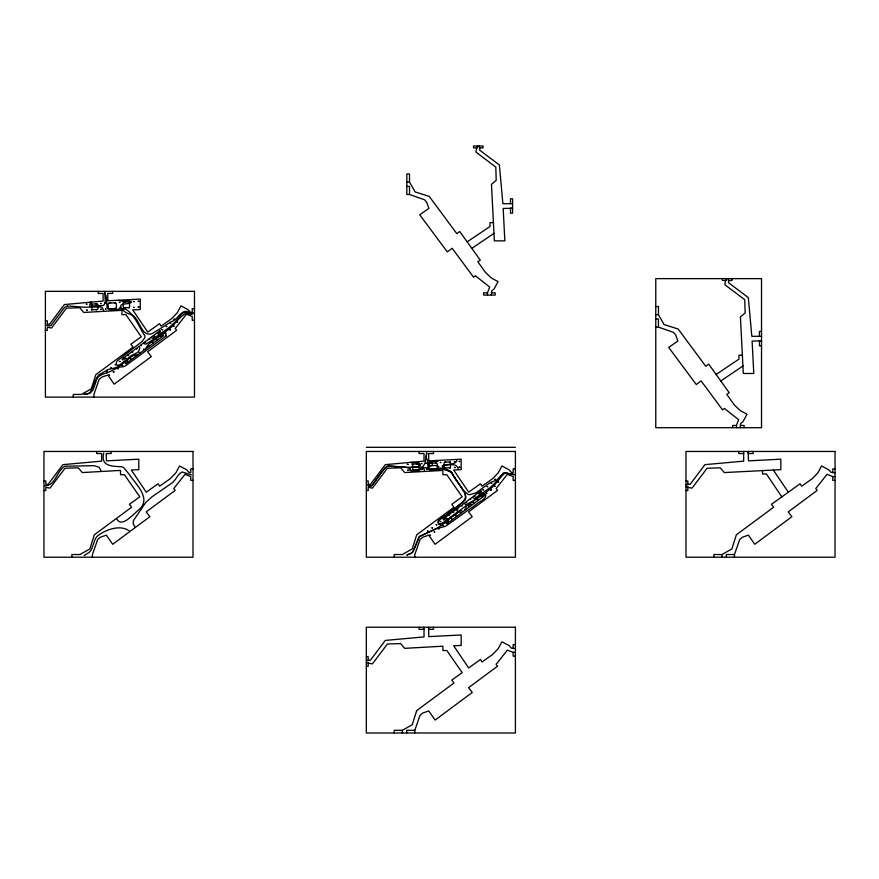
<?xml version="1.0" encoding="UTF-8"?>
<svg xmlns="http://www.w3.org/2000/svg" width="879" height="879" viewBox="0 0 879 879"><rect width="100%" height="100%" fill="white"/><g stroke="black" fill="none" stroke-linecap="round" stroke-linejoin="round"><path stroke-width="1.32" d="M103.7 453.103C100.272 466.771 112.798 466.222 121.807 466.771A7.68 7.68 0 0 1 123.598 467.562L129.389 474.506A88.845 88.845 0 0 0 130.74 476.539C138.245 486.735 152.342 500.426 137.014 511.248A84.977 84.977 0 0 1 131.465 516.369C127.774 519.544 120.621 525.697 116.885 519.258M426.711 453.212L425.15 462.607A8.746 8.746 0 0 1 424.656 463.76L424.238 464.519A34.951 34.951 0 0 1 422.843 466.727C420.744 470.957 415.185 472.199 411.086 470.704A3.439 3.439 0 0 1 410.086 469.968L408.977 468.584A3.736 3.736 0 0 0 408.054 467.859L404.263 466.958L388.133 466.09A7.065 7.065 0 0 0 386.156 466.903L382.222 471.265A48.817 48.817 0 0 1 380.959 473.001L379.651 474.715A51.85 51.85 0 0 0 378.706 476.022L375.652 480.439A29.216 29.216 0 0 0 374.795 481.802L372.191 485.318M479.824 147.87L479.527 150.045L499.382 164.966L502.887 203.697L512.578 203.697M728.779 280.5L728.471 282.664L748.326 297.585L751.831 336.316L761.522 336.316M426.733 452.938L426.271 456.047A5.779 5.779 0 0 0 426.809 458.838C429.304 462.848 425.062 471.616 433.281 470.221C438.478 469.661 444.115 467.485 449.004 470.551A9.548 9.548 0 0 1 450.905 472.045L454.597 477.594A46.29 46.29 0 0 0 455.937 479.736L463.112 489.988M491.339 295.08L491.669 291.015L494.163 288.861L498.063 281.599L491.284 277.995L485.329 272.281L477.824 261.711L480.286 260.151L459.75 231.507L456.783 233.638L429.227 196.38L415.108 191.919L409.504 182.03L409.504 173.921L406.823 173.921L406.823 194.49L409.504 194.49L424.546 199.753L426.82 202.5L428.875 208.411L419.744 214.784L447.323 251.921L452.136 248.263L473.616 277.226L475.429 275.808L489.68 287.048L487.482 292.839L487.482 295.08M740.283 427.71L740.612 423.645L743.107 421.491L747.018 414.218L740.228 410.614L734.284 404.911L726.768 394.33L729.229 392.77L708.694 364.126L705.727 366.268L678.17 329.01L664.052 324.549L658.448 314.649L658.448 306.54L655.767 306.54M476.693 147.87L475.891 152.078L495.8 167.098L496.206 180.305L491.46 184.348L494.35 240.857L504.843 240.857L503.173 208.466L512.578 208.268L510.49 208.268L510.49 213.19L512.578 213.19L512.578 198.775L510.49 198.775L510.49 203.697M725.636 280.5L724.845 284.708L744.744 299.717L745.15 312.935L740.415 316.978L743.304 373.476L753.786 373.487L752.116 341.085L761.522 340.898L759.434 340.898L759.434 345.821L761.522 345.821M165.988 335.965L125.554 365.796A9.142 9.142 0 0 1 124.038 366.455A10.559 10.559 0 0 1 123.434 366.631L123.115 366.708A7.933 7.933 0 0 1 122.302 366.851L121.104 366.95A10.834 10.834 0 0 0 119.632 367.158A12.603 12.603 0 0 0 118.995 367.323L118.742 367.389A6.483 6.483 0 0 0 118.094 367.631L110.787 371.213A55.63 55.63 0 0 1 106.853 372.817M414.811 732.987L414.811 730.306L420.074 715.264L422.821 712.99L428.732 710.935L435.105 720.066L472.243 692.487L468.573 687.675L497.547 666.194L496.13 664.381L507.37 650.13L513.149 652.328L515.402 652.328M734.459 557.209L734.459 554.528L739.722 539.486L742.469 537.201L748.381 535.146L754.742 544.277L791.891 516.698L788.221 511.897L817.195 490.405L815.778 488.592L827.018 474.352L832.798 476.55L835.05 476.55M736.426 427.71L736.426 425.458L738.624 419.679L724.384 408.438L722.571 409.856L701.079 380.882L696.278 384.552L668.699 347.403L677.83 341.041L675.764 335.119L673.49 332.383L658.448 327.12L655.767 327.12M438.247 461.079L430.798 461.772L428.414 462.914A1.659 1.659 0 0 0 428.084 463.782C429.611 467.903 436.006 463.672 438.621 466.694A2.659 2.659 0 0 1 439.017 467.496C438.346 471.463 430.249 470.825 427.688 468.298A3.098 3.098 0 0 0 426.82 467.826L424.524 467.617A8.581 8.581 0 0 0 422.854 467.936A8.131 8.131 0 0 0 421.294 468.584L416.8 470.99L411.537 470.891A2.703 2.703 0 0 1 410.119 469.902C409.12 464.771 417.986 468.617 420.239 465.463A1.329 1.329 0 0 0 420.437 464.738L418.778 462.837L410.812 462.376M502.052 475.034L497.305 480.395M502.491 474.528L504.777 472.704L507.721 473.429A8.416 8.416 0 0 0 508.875 473.737L509.479 473.836A16.723 16.723 0 0 0 510.743 473.968L514.072 474.616L503.579 472.869L497.009 479.923L491.636 482.088A12.438 12.438 0 0 0 489.988 482.78L475.935 492.844L469.628 494.69A6.768 6.768 0 0 1 467.716 494.24L463.288 490.284M500.393 477.747L501.118 476.901A20.536 20.536 0 0 0 502.03 475.715L505.293 472.825L514.072 474.616M499.898 478.308L495.141 484.164A33.281 33.281 0 0 1 491.24 488.241L485.285 492.844M497.107 480.637L494.174 483.835A36.808 36.808 0 0 1 492.152 485.757L490.032 487.57A29.446 29.446 0 0 1 488.054 489.065L487.032 489.768A36.863 36.863 0 0 0 486.032 490.504L477.66 496.382A20.766 20.766 0 0 0 476.66 497.107L474.253 498.459L472.583 497.558M461.772 503.14L465.079 499.832A6.164 6.164 0 0 0 465.826 497.69L465.046 493.141L459.409 484.56A57.058 57.058 0 0 0 458.124 482.637L456.355 480.121A36.511 36.511 0 0 1 455.036 478.033L452.026 473.254A5.56 5.56 0 0 0 450.455 472.078C429.051 461.003 455.827 467.98 456.948 460.222M152.517 341.491L170.724 327.823A34.248 34.248 0 0 0 173.592 324.856L175.24 322.978A82 82 0 0 1 181.568 316.385L185.403 313.539L189.282 314.056A6.417 6.417 0 0 0 190.38 314.122A7.702 7.702 0 0 0 193.545 313.309A9.251 9.251 0 0 1 187.853 313.265M120.06 365.554L127.356 360.005A37.929 37.929 0 0 0 128.048 359.467L128.642 358.984A64.288 64.288 0 0 0 130.048 357.808L131.224 356.797A4.153 4.153 0 0 1 131.597 356.533L132.652 355.984A18.382 18.382 0 0 1 136.597 354.775L138.234 354.512M152.397 341.579L151.715 341.975A13.668 13.668 0 0 0 145.705 348.831M484.351 493.493L466.859 505.941L465.815 507.436L466.309 508.798M471.836 248.35L494.042 233.342M720.78 380.981L742.997 365.961M467.167 241.857L490.032 226.485L490.01 222.574L493.602 222.574M716.121 374.476L738.975 359.104L738.953 355.193L742.557 355.193M158.594 335.064L164.845 330.603A29.71 29.71 0 0 1 165.955 329.779L167.526 328.691A40.434 40.434 0 0 0 168.318 328.087L170.614 326.186A58.552 58.552 0 0 0 171.636 325.285L173.24 323.813A38.797 38.797 0 0 0 178.316 318.187L178.679 317.572A19.448 19.448 0 0 1 181.854 313.957L182.096 313.825A24.14 24.14 0 0 1 182.645 313.385L183.458 312.814A3.549 3.549 0 0 1 184.92 312.353A2.945 2.945 0 0 1 185.678 312.386L187.875 313.188M158.462 335.141L153.814 338.085A2.022 2.022 0 0 1 153.396 338.173M119.874 365.686L118.676 366.356M394.231 732.987L394.231 730.306L402.351 730.306L412.24 724.703L416.701 710.584L453.96 683.027L451.817 680.06L462.167 672.644L446.807 650.504L442.895 650.526L442.895 646.197L404.67 648.35L400.626 643.604L387.419 644.01L372.399 663.92L368.191 663.118M713.88 557.209L713.88 554.528L722 554.528L731.888 548.925L736.349 534.806L773.608 507.249L771.465 504.282L800.121 483.747L801.681 486.208L812.251 478.692L817.953 472.748L821.557 465.958L828.831 469.869L830.985 472.364L835.05 472.693M84.12 555.605L89.218 552.309A13.141 13.141 0 0 0 91.46 549.496L95.086 539.431A14.097 14.097 0 0 1 97.305 536.146C105.502 529.576 120.17 524.28 129.29 530.883M106.853 372.817L104.843 373.498A35.819 35.819 0 0 0 104.129 373.762L103.821 373.872A63.266 63.266 0 0 0 102.283 374.465L98.909 376.223A4.659 4.659 0 0 0 98.316 376.794A4.197 4.197 0 0 0 97.877 377.41L96.954 379.234A27.809 27.809 0 0 0 96.393 380.574L93.317 389.155A36.665 36.665 0 0 1 92.954 390.023L90.185 393.166L85.494 394.363A17.547 17.547 0 0 1 84.164 394.385M67.529 306.211L67.903 306.145A9.515 9.515 0 0 1 70.1 306.101L83.813 307.2L101.03 306.958A3.615 3.615 0 0 1 101.964 307.551A3.901 3.901 0 0 1 102.546 308.199L103.272 309.683A7.812 7.812 0 0 1 103.557 311.353M388.463 466.309L388.826 466.244A9.515 9.515 0 0 1 391.034 466.2L404.736 467.298L421.953 467.057A3.615 3.615 0 0 1 422.887 467.65L423.777 468.749A6.153 6.153 0 0 1 424.48 470.902M753.16 451.454L753.16 453.542L748.238 453.542L748.238 451.454L748.436 460.86L780.827 459.19L780.816 469.672L724.318 472.561L720.275 467.826L707.068 468.232L692.048 488.131L687.839 487.34M406.823 182.03L409.504 182.03M406.823 186.381L409.504 186.381L409.504 194.49M487.482 292.839L483.637 292.839L483.637 295.08L495.185 295.08L495.185 292.839L491.339 292.839M194.479 308.749L192.226 308.749L192.226 312.594L190.413 312.265L188.26 309.771L180.986 305.859L177.382 312.649L171.68 318.594L161.11 326.109L159.538 323.648L147.749 332.097L132.729 309.88L140.244 309.573L140.255 299.091L107.853 300.761L107.71 293.443L112.589 293.443L112.589 291.356M655.767 314.649L658.448 314.649M655.767 319L658.448 319L658.448 327.12M194.479 320.297L192.226 320.297L192.226 316.451L186.447 314.253L175.207 328.493L176.624 330.306L147.65 351.798L151.32 356.599L114.171 384.178L107.809 375.047L101.898 377.102L99.151 379.387L93.888 394.429L93.888 397.11M45.4 320.813L47.268 320.813L47.268 324.098L49.433 324.406L64.354 304.552L103.085 301.047L103.085 293.443L98.162 293.443L98.162 291.356M45.4 330.427L47.268 330.427L47.268 327.241L51.476 328.032L66.485 308.133L79.703 307.727L83.747 312.463L121.95 310.32L121.961 314.649L125.873 314.616L141.244 336.756L130.894 344.183L133.037 347.15L95.778 374.707L91.317 388.826L81.417 394.429L73.309 394.429L73.309 397.11M761.522 331.394L759.434 331.394L759.434 336.316M736.426 425.458L732.581 425.458L732.581 427.71M740.283 425.458L744.128 425.458L744.128 427.71M366.334 447.312L515.402 447.312M743.667 453.542L738.745 453.542L738.745 451.454M193.017 468.848L190.776 468.848L190.776 472.693L188.952 472.364L186.798 469.869L179.536 465.958L175.932 472.748L170.218 478.692L159.648 486.208L158.088 483.747L146.288 492.196L131.279 469.979L138.794 469.672L138.794 459.19L106.403 460.86L106.249 453.542L111.128 453.542L111.128 451.454M515.402 468.848L513.16 468.848L513.16 472.693L511.336 472.364L509.183 469.869L501.92 465.958L498.316 472.748L492.603 478.692L482.033 486.208L480.472 483.747L468.672 492.196L453.652 469.979L461.178 469.672L461.178 459.19L428.787 460.86L428.633 453.542L433.512 453.542L433.512 451.454M835.05 468.848L832.798 468.848L832.798 472.693M193.017 480.395L190.776 480.395L190.776 476.55L184.986 474.352L173.745 488.592L175.163 490.405L146.2 511.897L149.859 516.698L112.721 544.277L106.348 535.146L100.437 537.201L97.69 539.486L92.427 554.528L92.427 557.209M515.402 480.395L513.16 480.395L513.16 476.55L507.37 474.352L496.13 488.592L497.547 490.405L468.573 511.897L472.243 516.698L435.105 544.277L428.732 535.146L422.821 537.201L420.074 539.486L414.811 554.528L414.811 557.209M835.05 480.395L832.798 480.395L832.798 476.55M43.95 480.912L45.807 480.912L45.807 484.197L47.982 484.505L62.903 464.65L101.634 461.145L101.634 453.542L96.712 453.542L96.712 451.454M366.334 480.912L368.191 480.912L368.191 484.197L370.356 484.505L385.288 464.65L424.019 461.145L424.019 453.542L419.096 453.542L419.096 451.454M685.983 480.912L687.839 480.912L687.839 484.703L685.983 484.703M685.983 486.746L687.839 486.746L687.839 490.526L685.983 490.526M43.95 490.526L45.807 490.526L45.807 487.34L50.015 488.131L65.035 468.232L78.242 467.826L82.285 472.561L120.5 470.419L120.511 474.737L124.422 474.715L139.794 496.855L129.444 504.282L131.575 507.249L94.317 534.806L89.856 548.925L79.967 554.528L71.858 554.528L71.858 557.209M366.334 490.526L368.191 490.526L368.191 487.34L372.399 488.131L387.419 468.232L400.626 467.826L404.67 472.561L442.884 470.419L442.895 474.737L446.807 474.715L462.167 496.855L451.817 504.282L453.96 507.249L416.701 534.806L412.24 548.925L402.351 554.528L394.231 554.528L394.231 557.209M734.459 554.528L726.351 554.528L726.351 557.209M424.019 629.32L419.096 629.32L419.096 627.232M515.402 644.626L513.149 644.626L513.149 648.471L515.402 648.471M515.402 656.173L513.149 656.173L513.149 652.328M366.334 656.69L368.191 656.69L368.191 660.481L366.334 660.481M366.334 662.524L368.191 662.524L368.191 666.315L366.334 666.315M414.811 730.306L406.702 730.306L406.702 732.987M122.038 308.837L122.302 308.848A19.701 19.701 0 0 1 126.18 309.452C134.97 315.308 139.025 326.933 144.76 335.701A4.527 4.527 0 0 1 144.705 337.899L142.222 341.338L118.456 359.94A8.9 8.9 0 0 0 117.379 360.786L116.38 362.357A2.758 2.758 0 0 0 116.259 363.093A3.263 3.263 0 0 0 116.446 364.313L116.995 365.17A1.329 1.329 0 0 0 117.687 365.488L120.082 364.609L126.169 359.896A56.289 56.289 0 0 0 127.609 358.632L128.894 357.467A14.295 14.295 0 0 1 129.839 356.698L130.224 356.434A24.359 24.359 0 0 1 132.872 354.83L137.443 352.523A4.802 4.802 0 0 0 138.442 351.468L139.19 350.018A7.768 7.768 0 0 0 139.717 347.359M45.027 485.812C55.113 485.9 56.761 471.463 64.266 466.54A3.549 3.549 0 0 1 65.09 466.211L94.218 465.672L99.239 467.331L100.909 470.463M687.839 484.197L690.004 484.505L704.936 464.65L743.667 461.145L743.667 451.454M368.191 659.986L370.356 660.283L385.288 640.428L424.019 636.923L424.019 627.232M191.391 474.825L182.458 472.067A3.373 3.373 0 0 0 181.228 472.397L178.668 474.704A25.974 25.974 0 0 0 177.437 476.396L176.668 477.55A30.018 30.018 0 0 1 172.097 482.923L152.133 496.712L145.749 502.502L133.553 520.368L133.103 523.302L134.806 526.807M513.149 648.471L511.336 648.142L509.183 645.647L501.92 641.747L498.305 648.526L492.603 654.481L482.033 661.986L480.472 659.525L468.672 667.974L453.652 645.757L461.178 645.45L461.178 634.968L428.787 636.638L428.589 627.232L428.589 629.32L433.512 629.32L433.512 627.232M118.665 300.266C122.642 302.475 127.543 299.717 131.246 301.508A1.659 1.659 0 0 1 131.454 302.068C129.466 305.354 114.896 301.64 123.137 310.276A18.481 18.481 0 0 0 126.444 312.869L130.048 314.264A8.658 8.658 0 0 1 132.18 315.089C140.069 319.264 140.959 337.064 151.825 333.745C158.242 329.966 164.527 326.032 170.669 321.934C178.525 320.417 181.47 306.211 190.875 313.32A8.768 8.768 0 0 0 193.545 313.32M471.605 504.766L469.793 503.964L467.826 504.557L449.751 517.775A82.659 82.659 0 0 0 447.982 519.203C439.412 527.774 433.226 523.016 444.818 515.951A38.434 38.434 0 0 0 446.609 514.676L449.751 512.215A67.76 67.76 0 0 1 451.696 510.743L454.256 508.919A53.784 53.784 0 0 0 456.091 507.513L458.53 505.557A56.849 56.849 0 0 1 460.453 504.096M367.719 485.373L369.224 485.933A3.901 3.901 0 0 0 371.828 485.505M456.234 510.007C459.53 511.402 456.399 514.347 454.388 515.149A23.953 23.953 0 0 0 453.311 515.896L449.784 518.588A36.347 36.347 0 0 0 448.433 519.698L446.785 521.159A48.092 48.092 0 0 1 444.411 523.137L441.939 524.983A57.08 57.08 0 0 1 439.017 526.961L437.511 527.883A48.927 48.927 0 0 1 432.028 530.718L419.613 536.333A5.527 5.527 0 0 0 418.756 537.3L415.866 544.683A61.134 61.134 0 0 0 415.306 546.353L412.767 551.924A6.494 6.494 0 0 1 411.438 553.067L406.746 555.121L410.68 553.583L412.965 551.682L419.58 536.542L434.523 529.422A22.535 22.535 0 0 1 436.753 528.587L444.378 526.609A20.569 20.569 0 0 0 446.543 525.697L466.419 511.38A93.888 93.888 0 0 1 468.99 509.556L472.221 507.337A52.949 52.949 0 0 0 474.144 505.897L477.297 503.414A24.799 24.799 0 0 1 479.22 502.129C490.614 496.075 485.746 489.328 476.297 498.613A80.428 80.428 0 0 1 473.847 500.349L466.958 504.304L465.441 504.502L464.53 503.623M104.81 292.608L105.876 295.674A30.073 30.073 0 0 1 106.711 301.003A27.315 27.315 0 0 1 106.755 303.563L107.084 307.837A3.098 3.098 0 0 0 107.623 308.639A2.659 2.659 0 0 0 108.106 309.045L110.666 309.968A25.271 25.271 0 0 0 117.357 309.353A19.085 19.085 0 0 1 122.038 308.804M462.596 511.391L461.365 510.589L457.53 512.611A63.925 63.925 0 0 0 455.52 513.973L440.599 524.642A2.538 2.538 0 0 1 438.797 524.093C435.61 520.577 441.522 518.127 444.027 516.753A19.953 19.953 0 0 0 446.125 515.281L448.565 513.193A46.378 46.378 0 0 1 450.466 511.644L453.157 509.611A77.407 77.407 0 0 0 455.135 508.04L457.069 506.469A60.915 60.915 0 0 1 459.036 504.942L462.991 501.821L465.178 498.415A7.142 7.142 0 0 0 465.529 496.042M773.3 469.979L788.32 492.196M781.816 496.855L766.444 474.001L762.532 474.023L762.532 470.419M91.075 301.849L90.526 303.167A7.153 7.153 0 0 0 89.889 304.035L89.746 306.211L94.372 305.793A26.095 26.095 0 0 1 98.646 305.683L103.458 305.431A2.813 2.813 0 0 0 104.315 304.508L105.117 301.783A7.779 7.779 0 0 0 105.238 300.893L104.821 292.861M465.529 496.042L464.793 492.888L461.827 488.054A37.918 37.918 0 0 0 460.695 486.439L456.091 479.846A61.761 61.761 0 0 0 455.014 478.231L453.927 476.638A31.974 31.974 0 0 1 452.85 474.891C452.235 468.067 441.807 472.847 442.884 465.881C447.323 464.771 457.267 462.508 458.157 468.99M123.269 306.551L123.159 303.277A1.209 1.209 0 0 1 124.335 302.024L128.257 301.904A1.209 1.209 0 0 1 129.51 303.079L129.609 306.353A1.209 1.209 0 0 1 128.444 307.595L124.51 307.727A1.209 1.209 0 0 1 123.269 306.551M732.064 278.632L732.064 280.5L728.273 280.5L728.273 278.632M726.23 278.632L726.23 280.5L722.439 280.5L722.439 278.632M722 554.528L722 557.209M479.33 146.013L479.33 147.87L483.12 147.87L483.12 146.013L473.495 146.013L473.495 147.87L477.286 147.87L477.286 146.013M402.351 730.306L402.351 732.987M46.609 325.164A6.098 6.098 0 0 0 48.927 325.9A3.725 3.725 0 0 0 51.037 325.373L63.167 309.155A8.219 8.219 0 0 1 67.452 305.969M118.698 366.389A27.271 27.271 0 0 1 110.985 368.839L109.699 369.092A9.054 9.054 0 0 0 108.425 369.444L108.139 369.543A11.68 11.68 0 0 0 106.095 370.586L102.173 373.081A20.7 20.7 0 0 1 101.096 373.641L99.788 374.256A6.658 6.658 0 0 0 99.063 374.696L96.712 377.651L90.383 392.111A7.845 7.845 0 0 1 88.856 393.188L86.428 394.089A13.372 13.372 0 0 1 84.164 394.385M143.53 343.206A3.769 3.769 0 0 0 145.244 344.041A2.791 2.791 0 0 0 146.013 344.041L163.318 333.361A2.285 2.285 0 0 1 164.153 333.372A2.373 2.373 0 0 1 166.164 335.987M153.396 338.228A4.01 4.01 0 0 1 150.935 337.426M369.85 485.999A6.098 6.098 0 0 1 367.543 485.263M369.85 485.966A3.725 3.725 0 0 0 371.96 485.472L384.09 469.254A8.208 8.208 0 0 1 388.375 466.068M86.406 304.222L87.054 304.277L86.406 304.2M407.34 464.321L407.977 464.387L407.34 464.321M407.658 470.221L408.306 470.287L407.658 470.221M412.042 464.057L412.69 464.156L412.053 464.024M412.339 469.946L412.987 470.012L412.339 469.946M416.756 463.793L417.404 463.881L416.767 463.76M417.02 469.672L417.668 469.738L417.02 469.672M421.47 463.519L422.118 463.585L421.47 463.486M421.7 469.397L422.349 469.463L421.7 469.397M426.183 463.255L426.82 463.354L426.194 463.189M426.392 469.122L427.029 469.188L426.392 469.122M430.897 462.991L431.534 463.09L430.908 462.925M427.644 531.081L428.282 531.18L427.655 531.048M431.073 468.848L431.71 468.914L431.073 468.848M429.875 535.201L430.512 535.3L429.875 535.168M431.897 527.905L432.545 527.971L431.897 527.905M435.599 462.728L436.248 462.826L435.621 462.662M435.753 468.573L436.402 468.639L435.753 468.573M434.226 531.971L434.863 532.07L434.226 531.938M436.149 524.73L436.797 524.796L436.149 524.73M440.313 462.464L440.961 462.563L440.324 462.431M440.434 468.298L441.082 468.364L440.434 468.298M438.577 528.74L439.214 528.839L438.577 528.708M440.412 521.555L441.049 521.643L440.423 521.489M445.027 462.2L445.664 462.299L445.027 462.167M445.115 468.024L449.367 467.694A1.209 1.209 0 0 0 450.542 466.452L450.433 463.178A1.209 1.209 0 0 0 449.191 462.002L445.257 462.123A1.209 1.209 0 0 0 444.093 463.376L444.192 466.65A1.209 1.209 0 0 0 445.444 467.826L445.115 468.024M442.917 525.51L443.565 525.609L442.928 525.488M444.664 518.368L445.301 518.467L444.664 518.335M449.74 461.936L450.378 462.035L449.74 461.904M449.795 467.749L450.444 467.815L449.795 467.749M447.268 522.291L447.916 522.39L447.279 522.258M448.916 515.193L449.554 515.292L448.927 515.127M451.619 519.06L452.256 519.159L451.619 519.028M454.454 461.662L455.091 461.761L454.465 461.607M454.476 467.474L455.124 467.54L454.476 467.474M453.168 512.017L453.806 512.116L453.179 511.952M455.97 515.83L456.608 515.929L455.97 515.797M459.157 461.398L459.805 461.497L459.179 461.343M459.157 467.199L459.805 467.265L459.157 467.199M457.421 508.842L458.069 508.941L457.432 508.809M460.321 512.6L460.959 512.699L460.321 512.567M461.684 505.656L462.321 505.722L461.684 505.656M464.661 509.37L465.31 509.435L464.661 509.37M465.936 502.48L466.573 502.546L465.936 502.48M469.012 506.139L469.661 506.238L469.023 506.106M470.188 499.305L470.825 499.404L470.188 499.272M473.363 502.909L474.012 502.975L473.363 502.909M474.44 496.13L475.078 496.228L474.451 496.064M477.715 499.679L478.352 499.777L477.726 499.613M478.692 492.954L479.341 493.053L478.703 492.888M482.066 496.448L482.703 496.514L482.066 496.448M482.945 489.768L483.593 489.867L482.967 489.713M486.406 493.218L487.054 493.317L486.428 493.163M487.208 486.592L487.845 486.691L487.208 486.559M490.757 489.988L491.405 490.064L490.757 489.988M491.24 483.164L491.877 483.263L491.24 483.131M494.591 486.219L495.229 486.318L494.602 486.153M494.932 479.352L495.58 479.451L494.943 479.33M498.052 482.044L498.69 482.142L498.052 482.022M86.735 310.122L87.373 310.232L86.746 310.067M91.119 303.958L91.768 304.024L91.119 303.925M91.416 309.847L92.053 309.946L91.427 309.782M95.833 303.684L96.47 303.793L95.844 303.629M96.097 309.573L96.734 309.672L96.108 309.507M100.547 303.42L101.184 303.497L100.547 303.387M100.777 309.298L101.415 309.397L100.788 309.232M105.249 303.156L105.898 303.255L105.271 303.09M105.458 309.023L106.095 309.122L105.469 308.958M109.963 302.892L110.611 302.958L109.974 302.859M110.139 308.749L110.787 308.848L110.161 308.683M106.722 370.982L107.359 371.081L106.733 370.916M108.952 375.102L109.589 375.201L108.963 375.036M110.974 367.807L111.611 367.905L110.985 367.741M114.677 302.629L115.314 302.728L114.688 302.563M114.819 308.474L115.468 308.573L114.841 308.408M113.292 371.872L113.94 371.949L113.292 371.872M115.226 364.631L115.863 364.73L115.237 364.598M119.39 302.365L120.038 302.431L119.39 302.332M119.511 308.199L120.148 308.298L119.522 308.133M117.643 368.642L118.28 368.751L117.654 368.587M119.478 361.445L120.126 361.522L119.478 361.445M124.104 302.101L124.741 302.167L124.104 302.101M124.192 307.925L124.829 308.024L124.203 307.859M121.994 365.411L122.642 365.488L121.994 365.411M123.73 358.269L124.378 358.335L123.73 358.269M128.806 301.827L129.455 301.904L128.806 301.827M128.872 307.65L129.51 307.749L128.883 307.584M126.345 362.181L126.983 362.291L126.356 362.126M127.993 355.094L128.631 355.193L128.004 355.028M133.52 301.563L134.168 301.64L133.52 301.563M133.553 307.364L134.201 307.441L133.553 307.342M130.696 358.962L131.334 359.028L130.696 358.962M132.246 351.919L132.883 351.985L132.246 351.886M135.036 355.731L135.685 355.83L135.058 355.665M138.234 301.299L138.882 301.376L138.234 301.299M138.234 307.09L138.882 307.167L138.234 307.09M136.498 348.732L137.135 348.842L136.509 348.677M139.387 352.501L140.036 352.567L139.387 352.501M140.75 345.557L141.387 345.667L140.761 345.502M143.738 349.271L144.376 349.37L143.749 349.205M145.002 342.381L145.65 342.447L145.013 342.349M148.09 346.04L148.738 346.106L148.09 346.04M149.254 339.206L149.902 339.305L149.265 339.173M152.441 342.81L153.078 342.909L152.452 342.744M153.517 336.031L154.155 336.097L153.517 336.031M156.781 339.58L157.429 339.679L156.803 339.514M157.77 332.844L158.407 332.954L157.78 332.789M161.132 336.349L161.78 336.448L161.143 336.283M162.022 329.669L162.67 329.746L162.022 329.636M165.483 333.119L166.12 333.229L165.494 333.064M166.274 326.494L166.922 326.559L166.285 326.461M169.834 329.889L170.482 329.966L169.834 329.856M170.306 323.065L170.955 323.131L170.317 323.032M174.009 319.253L174.657 319.33L174.009 319.253M173.668 326.12L174.306 326.186L173.668 326.087M177.118 321.945L177.767 322.055L177.14 321.89M159.934 330.702L122.082 359.039L122.873 360.093L125.62 358.039L127.664 360.786L124.928 362.829L125.719 363.884L163.56 335.547L162.758 334.47L160.11 336.448L158.055 333.712L160.703 331.735L159.934 330.702M480.857 490.801L443.016 519.137L443.807 520.192L446.543 518.138L448.598 520.873L445.851 522.928L446.642 523.983L484.483 495.646L483.681 494.569L481.033 496.547L478.989 493.811L481.626 491.833L480.857 490.801M115.083 302.859L109.337 303.035A1.209 1.209 0 0 0 108.161 304.288L108.271 307.562A1.209 1.209 0 0 0 109.512 308.738L115.259 308.551A1.209 1.209 0 0 0 116.435 307.298L116.325 304.024A1.209 1.209 0 0 0 115.083 302.859M96.723 303.881L92.899 304.002A1.209 1.209 0 0 0 91.735 305.244L91.834 308.529A1.209 1.209 0 0 0 93.086 309.694L96.899 309.573A1.209 1.209 0 0 0 98.074 308.331L97.976 305.046A1.209 1.209 0 0 0 96.723 303.881M436.006 462.958L430.26 463.134A1.209 1.209 0 0 0 429.095 464.387L429.194 467.661A1.209 1.209 0 0 0 430.446 468.837L436.182 468.65A1.209 1.209 0 0 0 437.357 467.397L437.259 464.123A1.209 1.209 0 0 0 436.006 462.958M417.646 463.98L413.833 464.101A1.209 1.209 0 0 0 412.658 465.343L412.767 468.617A1.209 1.209 0 0 0 414.009 469.793L417.833 469.672A1.209 1.209 0 0 0 419.008 468.43L418.898 465.145A1.209 1.209 0 0 0 417.646 463.98M761.522 278.632L655.767 278.632L655.767 427.71L761.522 427.71L761.522 278.632M194.479 291.356L45.4 291.356L45.4 397.11L194.479 397.11L194.479 291.356M193.017 451.454L43.95 451.454L43.95 557.209L193.017 557.209L193.017 451.454M515.402 451.454L366.334 451.454L366.334 557.209L515.402 557.209L515.402 451.454M835.05 451.454L685.983 451.454L685.983 557.209L835.05 557.209L835.05 451.454M515.402 627.232L366.334 627.232L366.334 732.987L515.402 732.987L515.402 627.232M429.216 465.628A2.066 2.066 0 0 0 432.369 463.936A2.066 2.066 0 0 0 429.337 462.046A2.066 2.066 0 0 0 429.216 465.628"/></g></svg>
